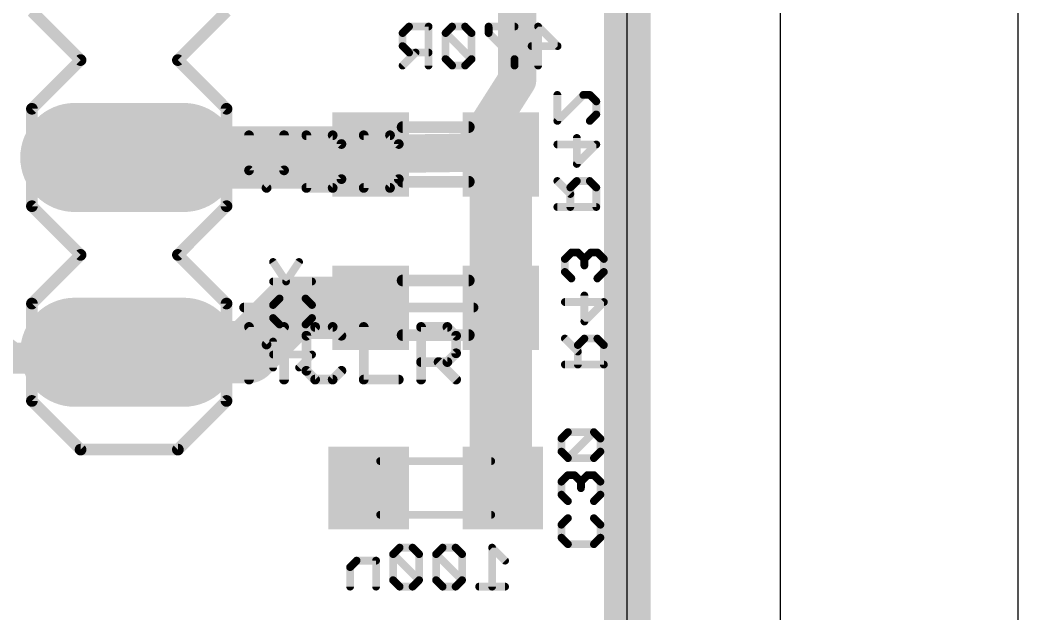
# Model space of a CAD drawing. Header units: inches. Extents: x -5 to 142, y -3 to 122.
# Drawn here: x 129.07 to 142.1, y 17.52 to 25.25 of the extents above; entities that cross this region are included whole.
import ezdxf

# ---------------------------------------------------------------- set-up
doc = ezdxf.new("R2010")
doc.units = ezdxf.units.IN
doc.header["$MEASUREMENT"] = 0
for name, color, linetype in [('1', 22, 'Continuous'), ('15', 22, 'Continuous'), ('16', 175, 'Continuous'), ('17', 82, 'Continuous'), ('2', 175, 'Continuous'), ('20', 7, 'Continuous'), ('21', 253, 'Continuous'), ('26', 253, 'Continuous'), ('28', 253, 'Continuous'), ('51', 253, 'Continuous'), ('52', 253, 'Continuous')]:
    doc.layers.add(name, color=color, linetype=linetype)

# ---------------------------------------------------------------- blocks, each defined once
blk = doc.blocks.new('RECT')
blk.add_solid([(-0.5, -0.5), (0.5, -0.5), (-0.5, 0.5), (0.5, 0.5)])
blk = doc.blocks.new('LONGP100')
at = {"const_width": 1}
blk.add_lwpolyline([(-0.5, 0), (0.5, 0)], dxfattribs=at)
at = {"const_width": 0.5}
for points in [[(-0.5, 0.25, 1), (-0.5, -0.25)], [(0.5, -0.25, 1), (0.5, 0.25)]]:
    blk.add_lwpolyline(points, format="xyb", dxfattribs=at)
blk = doc.blocks.new('ROUNDP')
at = {"const_width": 0.5}
blk.add_lwpolyline([(0, -0.25, 1), (0, 0.25, 1), (0, -0.25)], format="xyb", dxfattribs=at)

msp = doc.modelspace()

# ---------------------------------------------------------------- linework, layer by layer
for points in [[(-3.1, -3.1), (142.1, -3.1), (142.1, 118.1), (-3.1, 118.1)], [(0, 0), (139, 0), (139, 115), (0, 115)], [(137, 106.5), (128, 106.5), (128, 85.5), (109.5, 85.5), (109.5, 80.5), (2, 80.5), (2, 34.5), (127, 34.5), (127, 9.5), (137, 9.5), (137, 34.5), (137, 80.5), (137, 85.5)]]:
    msp.add_lwpolyline(points, close=True)
at = {"layer": '1'}
for points, const_width in [([(137, 106.5), (137, 9.5)], 0.4064), ([(135.5625, 24.4688), (135.5625, 68.625)], 0.5), ([(134.96, 23.5225), (135.5625, 24.4688)], 0.5), ([(130.5, 23.46), (134.96, 23.5225)], 0.5)]:
    msp.add_lwpolyline(points, dxfattribs=dict(at, const_width=const_width))
at = {"layer": '1', "const_width": 0.25}
for points in [[(135.6679, 24.4016, 1), (135.4571, 24.5359)], [(135.4375, 24.4688, 1), (135.6875, 24.4688)], [(130.4982, 23.585, 1), (130.5018, 23.335)], [(134.8546, 23.5896, 1), (135.0654, 23.4554)], [(134.9618, 23.3975, 1), (134.9582, 23.6475)]]:
    msp.add_lwpolyline(points, format="xyb", dxfattribs=at)
at = {"layer": '15', "const_width": 0.6096}
msp.add_lwpolyline([(137, 9.5), (137, 106.5)], dxfattribs=at)
at = {"layer": '16'}
for points, const_width in [([(137, 106.5), (137, 9.5)], 0.4064), ([(130.5, 23.46), (133.61, 23.46)], 0.8128), ([(133.61, 23.46), (133.65, 23.5)], 0.8128), ([(135.35, 23.5), (135.35, 21.5)], 0.8128), ([(132.045, 20.92), (132.625, 21.5)], 0.8128), ([(132.625, 21.5), (133.65, 21.5)], 0.8128), ([(135.35, 21.5), (135.35, 19.175)], 0.8128), ([(130.5, 20.92), (132.045, 20.92)], 0.8128), ([(135.35, 19.175), (135.375, 19.15)], 0.8128)]:
    msp.add_lwpolyline(points, dxfattribs=dict(at, const_width=const_width))
at = {"layer": '16', "const_width": 0.4064}
for points in [[(130.5, 23.6632, 1), (130.5, 23.2568)], [(133.7937, 23.3563, 1), (133.5063, 23.6437)], [(133.61, 23.2568, 1), (133.61, 23.6632)], [(135.5532, 23.5, 1), (135.1468, 23.5)], [(133.4663, 23.6037, 1), (133.7537, 23.3163)], [(132.625, 21.7032, 1), (132.625, 21.2968)], [(132.7687, 21.3563, 1), (132.4813, 21.6437)], [(133.65, 21.2968, 1), (133.65, 21.7032)], [(135.5532, 21.5, 1), (135.1468, 21.5)], [(135.1468, 21.5, 1), (135.5532, 21.5)], [(130.5, 21.1232, 1), (130.5, 20.7168)], [(131.9013, 21.0637, 1), (132.1887, 20.7763)], [(132.045, 20.7168, 1), (132.045, 21.1232)], [(135.4937, 19.3187, 1), (135.2063, 19.0313)], [(135.2313, 19.0063, 1), (135.5187, 19.2937)], [(135.1468, 19.175, 1), (135.5532, 19.175)]]:
    msp.add_lwpolyline(points, format="xyb", dxfattribs=at)
at = {"layer": '2'}
for points, const_width in [([(137, 106.5), (137, 9.5)], 0.6096), ([(128.3438, 21.3125), (128.9688, 20.8438)], 0.4064), ([(130.4238, 20.8438), (130.5, 20.92)], 0.4064), ([(128.9688, 20.8438), (130.4238, 20.8438)], 0.4064)]:
    msp.add_lwpolyline(points, dxfattribs=dict(at, const_width=const_width))
at = {"layer": '2', "const_width": 0.2032}
for points in [[(130.5718, 20.8482, 1), (130.4282, 20.9918)], [(128.9078, 20.7625, 1), (129.0297, 20.925)], [(130.3519, 20.9156, 1), (130.4956, 20.7719)], [(130.4238, 20.7422, 1), (130.4238, 20.9453)]]:
    msp.add_lwpolyline(points, format="xyb", dxfattribs=at)
at = {"layer": '20'}
msp.add_line((137, 9.5), (137, 106.5), dxfattribs=at)
at = {"layer": '21'}
for points, const_width in [([(129.865, 24.73), (129.23, 25.365)], 0.1524), ([(131.77, 25.365), (131.135, 24.73)], 0.1524), ([(129.23, 24.095), (129.865, 24.73)], 0.1524), ([(131.135, 24.73), (131.77, 24.095)], 0.1524), ([(129.23, 22.825), (129.23, 24.095)], 0.1524), ([(131.77, 24.095), (131.77, 22.825)], 0.1524), ([(132.0635, 23.7499), (132.0635, 23.2923)], 0.127), ([(132.5211, 23.2923), (132.5211, 23.7499)], 0.127), ([(132.8119, 23.7499), (132.8119, 23.0635)], 0.127), ([(133.1551, 23.7499), (132.8119, 23.7499)], 0.127), ([(133.2695, 23.6355), (133.1551, 23.7499)], 0.127), ([(133.5603, 23.7499), (133.5603, 23.0635)], 0.127), ([(133.9035, 23.7499), (133.5603, 23.7499)], 0.127), ([(134.0179, 23.6355), (133.9035, 23.7499)], 0.127), ([(133.2695, 23.1779), (133.2695, 23.6355)], 0.127), ([(134.0179, 23.1779), (134.0179, 23.6355)], 0.127), ([(132.0635, 23.2923), (132.2923, 23.0635)], 0.127), ([(132.2923, 23.0635), (132.5211, 23.2923)], 0.127), ([(133.1551, 23.0635), (133.2695, 23.1779)], 0.127), ([(133.9035, 23.0635), (134.0179, 23.1779)], 0.127), ([(132.8119, 23.0635), (133.1551, 23.0635)], 0.127), ([(133.5603, 23.0635), (133.9035, 23.0635)], 0.127), ([(129.865, 22.19), (129.23, 22.825)], 0.1524), ([(131.77, 22.825), (131.135, 22.19)], 0.1524), ([(129.23, 21.555), (129.865, 22.19)], 0.1524), ([(131.135, 22.19), (131.77, 21.555)], 0.1524), ([(129.23, 20.285), (129.23, 21.555)], 0.1524), ([(131.77, 21.555), (131.77, 20.285)], 0.1524), ([(132, 21.5033), (134.9937, 21.5033)], 0.127), ([(132.0635, 20.5635), (132.0635, 21.2499)], 0.127), ([(132.0635, 21.2499), (132.2923, 21.0211)], 0.127), ([(132.2923, 21.0211), (132.5211, 21.2499)], 0.127), ([(132.5211, 21.2499), (132.5211, 20.5635)], 0.127), ([(132.9263, 21.2499), (132.8119, 21.1355)], 0.127), ([(133.1551, 21.2499), (132.9263, 21.2499)], 0.127), ([(133.2695, 21.1355), (133.1551, 21.2499)], 0.127), ([(133.5603, 21.2499), (133.5603, 20.5635)], 0.127), ([(134.3087, 20.5635), (134.3087, 21.2499)], 0.127), ([(134.3087, 21.2499), (134.6519, 21.2499)], 0.127), ([(134.6519, 21.2499), (134.7663, 21.1355)], 0.127), ([(132.8119, 21.1355), (132.8119, 20.6779)], 0.127), ([(134.7663, 21.1355), (134.7663, 20.9067)], 0.127), ([(134.6519, 20.7923), (134.3087, 20.7923)], 0.127), ([(134.5375, 20.7923), (134.7663, 20.5635)], 0.127), ([(134.7663, 20.9067), (134.6519, 20.7923)], 0.127), ([(132.8119, 20.6779), (132.9263, 20.5635)], 0.127), ([(133.1551, 20.5635), (133.2695, 20.6779)], 0.127), ([(132.9263, 20.5635), (133.1551, 20.5635)], 0.127), ([(133.5603, 20.5635), (134.0179, 20.5635)], 0.127), ([(129.23, 20.285), (129.865, 19.65)], 0.1524), ([(131.135, 19.65), (131.77, 20.285)], 0.1524), ([(129.865, 19.65), (131.135, 19.65)], 0.1524)]:
    msp.add_lwpolyline(points, dxfattribs=dict(at, const_width=const_width))
for points, const_width in [([(129.8919, 24.7031, 1), (129.8381, 24.7569)], 0.0762), ([(129.8381, 24.7031, 1), (129.8919, 24.7569)], 0.0762), ([(131.1619, 24.7569, 1), (131.1081, 24.7031)], 0.0762), ([(131.1081, 24.7569, 1), (131.1619, 24.7031)], 0.0762), ([(129.2681, 24.095, 1), (129.1919, 24.095)], 0.0762), ([(129.2031, 24.1219, 1), (129.2569, 24.0681)], 0.0762), ([(131.8081, 24.095, 1), (131.7319, 24.095)], 0.0762), ([(131.7431, 24.0681, 1), (131.7969, 24.1219)], 0.0762), ([(132.0952, 23.7499, 1), (132.0318, 23.7499)], 0.0635), ([(132.5528, 23.7499, 1), (132.4893, 23.7499)], 0.0635), ([(132.8119, 23.7816, 1), (132.8119, 23.7181)], 0.0635), ([(132.8437, 23.7499, 1), (132.7802, 23.7499)], 0.0635), ([(133.1776, 23.7723, 1), (133.1327, 23.7274)], 0.0635), ([(133.1551, 23.7181, 1), (133.1551, 23.7816)], 0.0635), ([(133.5603, 23.7816, 1), (133.5603, 23.7181)], 0.0635), ([(133.5921, 23.7499, 1), (133.5286, 23.7499)], 0.0635), ([(133.926, 23.7723, 1), (133.8811, 23.7274)], 0.0635), ([(133.9035, 23.7181, 1), (133.9035, 23.7816)], 0.0635), ([(133.3013, 23.6355, 1), (133.2378, 23.6355)], 0.0635), ([(133.2471, 23.613, 1), (133.292, 23.6579)], 0.0635), ([(134.0497, 23.6355, 1), (133.9862, 23.6355)], 0.0635), ([(133.9955, 23.613, 1), (134.0404, 23.6579)], 0.0635), ([(132.086, 23.3147, 1), (132.041, 23.2698)], 0.0635), ([(132.0318, 23.2923, 1), (132.0952, 23.2923)], 0.0635), ([(132.4893, 23.2923, 1), (132.5528, 23.2923)], 0.0635), ([(132.5435, 23.2698, 1), (132.4986, 23.3147)], 0.0635), ([(133.2378, 23.1779, 1), (133.3013, 23.1779)], 0.0635), ([(133.292, 23.1554, 1), (133.2471, 23.2003)], 0.0635), ([(133.9862, 23.1779, 1), (134.0497, 23.1779)], 0.0635), ([(134.0404, 23.1554, 1), (133.9955, 23.2003)], 0.0635), ([(132.2698, 23.086, 1), (132.3147, 23.041)], 0.0635), ([(132.2698, 23.041, 1), (132.3147, 23.086)], 0.0635), ([(132.8119, 23.0953, 1), (132.8119, 23.0317)], 0.0635), ([(132.7802, 23.0635, 1), (132.8437, 23.0635)], 0.0635), ([(133.1327, 23.086, 1), (133.1776, 23.041)], 0.0635), ([(133.1551, 23.0317, 1), (133.1551, 23.0953)], 0.0635), ([(133.5603, 23.0953, 1), (133.5603, 23.0317)], 0.0635), ([(133.5286, 23.0635, 1), (133.5921, 23.0635)], 0.0635), ([(133.8811, 23.086, 1), (133.926, 23.041)], 0.0635), ([(133.9035, 23.0317, 1), (133.9035, 23.0953)], 0.0635), ([(129.1919, 22.825, 1), (129.2681, 22.825)], 0.0762), ([(129.2569, 22.8519, 1), (129.2031, 22.7981)], 0.0762), ([(131.7319, 22.825, 1), (131.8081, 22.825)], 0.0762), ([(131.7969, 22.7981, 1), (131.7431, 22.8519)], 0.0762), ([(129.8919, 22.1631, 1), (129.8381, 22.2169)], 0.0762), ([(129.8381, 22.1631, 1), (129.8919, 22.2169)], 0.0762), ([(131.1619, 22.2169, 1), (131.1081, 22.1631)], 0.0762), ([(131.1081, 22.2169, 1), (131.1619, 22.1631)], 0.0762), ([(129.2681, 21.555, 1), (129.1919, 21.555)], 0.0762), ([(131.8081, 21.555, 1), (131.7319, 21.555)], 0.0762), ([(129.2031, 21.5819, 1), (129.2569, 21.5281)], 0.0762), ([(131.7431, 21.5281, 1), (131.7969, 21.5819)], 0.0762), ([(132, 21.5351, 1), (132, 21.4715)], 0.0635), ([(134.9937, 21.4715, 1), (134.9937, 21.5351)], 0.0635), ([(132.086, 21.2723, 1), (132.041, 21.2274)], 0.0635), ([(132.0952, 21.2499, 1), (132.0318, 21.2499)], 0.0635), ([(132.5528, 21.2499, 1), (132.4893, 21.2499)], 0.0635), ([(132.5435, 21.2274, 1), (132.4986, 21.2723)], 0.0635), ([(132.9263, 21.2816, 1), (132.9263, 21.2181)], 0.0635), ([(132.9488, 21.2274, 1), (132.9039, 21.2723)], 0.0635), ([(133.1776, 21.2723, 1), (133.1327, 21.2274)], 0.0635), ([(133.1551, 21.2181, 1), (133.1551, 21.2816)], 0.0635), ([(133.5921, 21.2499, 1), (133.5286, 21.2499)], 0.0635), ([(134.3405, 21.2499, 1), (134.277, 21.2499)], 0.0635), ([(134.3087, 21.2816, 1), (134.3087, 21.2181)], 0.0635), ([(134.6744, 21.2723, 1), (134.6295, 21.2274)], 0.0635), ([(134.6519, 21.2181, 1), (134.6519, 21.2816)], 0.0635), ([(132.8437, 21.1355, 1), (132.7802, 21.1355)], 0.0635), ([(132.7895, 21.1579, 1), (132.8344, 21.113)], 0.0635), ([(133.2471, 21.113, 1), (133.292, 21.1579)], 0.0635), ([(134.7981, 21.1355, 1), (134.7346, 21.1355)], 0.0635), ([(134.7439, 21.113, 1), (134.7888, 21.1579)], 0.0635), ([(132.2698, 21.0435, 1), (132.3147, 20.9986)], 0.0635), ([(132.2698, 20.9986, 1), (132.3147, 21.0435)], 0.0635), ([(134.3087, 20.824, 1), (134.3087, 20.7605)], 0.0635), ([(134.56, 20.8147, 1), (134.5151, 20.7698)], 0.0635), ([(134.6295, 20.8147, 1), (134.6744, 20.7698)], 0.0635), ([(134.6519, 20.7605, 1), (134.6519, 20.824)], 0.0635), ([(134.7346, 20.9067, 1), (134.7981, 20.9067)], 0.0635), ([(134.7888, 20.8842, 1), (134.7439, 20.9291)], 0.0635), ([(132.8344, 20.7003, 1), (132.7895, 20.6554)], 0.0635), ([(133.292, 20.6554, 1), (133.2471, 20.7003)], 0.0635), ([(132.0318, 20.5635, 1), (132.0952, 20.5635)], 0.0635), ([(132.4893, 20.5635, 1), (132.5528, 20.5635)], 0.0635), ([(132.7802, 20.6779, 1), (132.8437, 20.6779)], 0.0635), ([(132.9263, 20.5953, 1), (132.9263, 20.5317)], 0.0635), ([(132.9039, 20.541, 1), (132.9488, 20.586)], 0.0635), ([(133.1327, 20.586, 1), (133.1776, 20.541)], 0.0635), ([(133.1551, 20.5317, 1), (133.1551, 20.5953)], 0.0635), ([(133.5603, 20.5953, 1), (133.5603, 20.5317)], 0.0635), ([(133.5286, 20.5635, 1), (133.5921, 20.5635)], 0.0635), ([(134.0179, 20.5317, 1), (134.0179, 20.5953)], 0.0635), ([(134.277, 20.5635, 1), (134.3405, 20.5635)], 0.0635), ([(134.7439, 20.541, 1), (134.7888, 20.586)], 0.0635), ([(129.1919, 20.285, 1), (129.2681, 20.285)], 0.0762), ([(129.2569, 20.3119, 1), (129.2031, 20.2581)], 0.0762), ([(131.7319, 20.285, 1), (131.8081, 20.285)], 0.0762), ([(131.7969, 20.2581, 1), (131.7431, 20.3119)], 0.0762), ([(129.865, 19.6881, 1), (129.865, 19.6119)], 0.0762), ([(129.8381, 19.6231, 1), (129.8919, 19.6769)], 0.0762), ([(131.1081, 19.6769, 1), (131.1619, 19.6231)], 0.0762), ([(131.135, 19.6119, 1), (131.135, 19.6881)], 0.0762)]:
    msp.add_lwpolyline(points, format="xyb", dxfattribs=dict(at, const_width=const_width))
at = {"layer": '26', "const_width": 0.1016}
for points in [[(136.0875, 24.2759), (136.0875, 23.937)], [(136.0875, 23.937), (136.4264, 24.2759)], [(136.4264, 24.2759), (136.5111, 24.2759)], [(136.5111, 24.2759), (136.5959, 24.1912)], [(136.5959, 24.1912), (136.5959, 24.0217)], [(136.5959, 24.0217), (136.5111, 23.937)], [(136.3417, 23.3757), (136.3417, 23.7146)], [(136.0875, 23.6299), (136.5959, 23.6299)], [(136.5959, 23.6299), (136.3417, 23.3757)], [(136.2569, 22.9838), (136.0875, 23.1533)], [(136.3417, 23.1533), (136.2569, 23.0686)], [(136.5111, 23.1533), (136.3417, 23.1533)], [(136.5959, 23.0686), (136.5111, 23.1533)], [(136.2569, 23.0686), (136.2569, 22.8144)], [(136.5959, 22.8144), (136.5959, 23.0686)], [(136.0875, 22.8144), (136.5959, 22.8144)], [(136.2705, 22.2211), (136.1858, 22.1364)], [(136.1858, 22.1364), (136.1858, 21.9669)], [(136.3553, 22.2211), (136.2705, 22.2211)], [(136.44, 22.1364), (136.3553, 22.2211)], [(136.5248, 22.2211), (136.44, 22.1364)], [(136.44, 22.1364), (136.44, 22.0516)], [(136.6095, 22.2211), (136.5248, 22.2211)], [(136.6942, 22.1364), (136.6095, 22.2211)], [(136.6942, 21.9669), (136.6942, 22.1364)], [(136.1858, 21.9669), (136.2705, 21.8822)], [(136.6095, 21.8822), (136.6942, 21.9669)], [(136.1858, 21.5751), (136.6942, 21.5751)], [(136.44, 21.3209), (136.44, 21.6598)], [(136.6942, 21.5751), (136.44, 21.3209)], [(136.3553, 20.929), (136.1858, 21.0985)], [(136.44, 21.0985), (136.3553, 21.0138)], [(136.6095, 21.0985), (136.44, 21.0985)], [(136.6942, 21.0138), (136.6095, 21.0985)], [(136.3553, 21.0138), (136.3553, 20.7595)], [(136.6942, 20.7595), (136.6942, 21.0138)], [(136.1858, 20.7595), (136.6942, 20.7595)], [(136.2259, 19.8784), (136.1412, 19.7937)], [(136.1412, 19.7937), (136.1412, 19.6242)], [(136.5649, 19.8784), (136.2259, 19.8784)], [(136.2259, 19.5395), (136.5649, 19.8784)], [(136.6496, 19.7937), (136.5649, 19.8784)], [(136.6496, 19.6242), (136.6496, 19.7937)], [(136.1412, 19.6242), (136.2259, 19.5395)], [(136.5649, 19.5395), (136.6496, 19.6242)], [(136.2259, 19.5395), (136.5649, 19.5395)], [(136.2259, 19.3171), (136.1412, 19.2324)], [(136.1412, 19.2324), (136.1412, 19.0629)], [(136.3107, 19.3171), (136.2259, 19.3171)], [(136.3954, 19.2324), (136.3107, 19.3171)], [(136.4802, 19.3171), (136.3954, 19.2324)], [(136.3954, 19.2324), (136.3954, 19.1477)], [(136.5649, 19.3171), (136.4802, 19.3171)], [(136.6496, 19.2324), (136.5649, 19.3171)], [(136.6496, 19.0629), (136.6496, 19.2324)], [(136.1412, 19.0629), (136.2259, 18.9782)], [(136.5649, 18.9782), (136.6496, 19.0629)], [(136.1412, 18.6711), (136.2259, 18.7558)], [(136.5649, 18.7558), (136.6496, 18.6711)], [(136.1412, 18.5016), (136.1412, 18.6711)], [(136.6496, 18.6711), (136.6496, 18.5016)], [(136.2259, 18.4169), (136.1412, 18.5016)], [(136.6496, 18.5016), (136.5649, 18.4169)], [(136.5649, 18.4169), (136.2259, 18.4169)]]:
    msp.add_lwpolyline(points, dxfattribs=at)
at = {"layer": '26', "const_width": 0.0508}
for points in [[(136.1129, 24.2759, 1), (136.0621, 24.2759)], [(136.4264, 24.3013, 1), (136.4264, 24.2505)], [(136.4444, 24.258, 1), (136.4084, 24.2939)], [(136.5291, 24.2939, 1), (136.4932, 24.258)], [(136.5111, 24.2505, 1), (136.5111, 24.3013)], [(136.6213, 24.1912, 1), (136.5705, 24.1912)], [(136.5779, 24.1732, 1), (136.6138, 24.2092)], [(136.0695, 23.9549, 1), (136.1054, 23.919)], [(136.4932, 23.9549, 1), (136.5291, 23.919)], [(136.5705, 24.0217, 1), (136.6213, 24.0217)], [(136.6138, 24.0038, 1), (136.5779, 24.0397)], [(136.0621, 23.937, 1), (136.1129, 23.937)], [(136.3671, 23.7146, 1), (136.3163, 23.7146)], [(136.0875, 23.6553, 1), (136.0875, 23.6045)], [(136.6138, 23.6119, 1), (136.5779, 23.6479)], [(136.5959, 23.6045, 1), (136.5959, 23.6553)], [(136.3237, 23.3936, 1), (136.3596, 23.3577)], [(136.3163, 23.3757, 1), (136.3671, 23.3757)], [(136.1054, 23.1713, 1), (136.0695, 23.1354)], [(136.3417, 23.1787, 1), (136.3417, 23.1279)], [(136.3596, 23.1354, 1), (136.3237, 23.1713)], [(136.5291, 23.1713, 1), (136.4932, 23.1354)], [(136.5111, 23.1279, 1), (136.5111, 23.1787)], [(136.2823, 23.0686, 1), (136.2315, 23.0686)], [(136.239, 23.0865, 1), (136.2749, 23.0506)], [(136.6213, 23.0686, 1), (136.5705, 23.0686)], [(136.5779, 23.0506, 1), (136.6138, 23.0865)], [(136.239, 22.9659, 1), (136.2749, 23.0018)], [(136.0875, 22.8398, 1), (136.0875, 22.789)], [(136.2315, 22.8144, 1), (136.2823, 22.8144)], [(136.5705, 22.8144, 1), (136.6213, 22.8144)], [(136.5959, 22.789, 1), (136.5959, 22.8398)], [(136.2112, 22.1364, 1), (136.1604, 22.1364)], [(136.1678, 22.1543, 1), (136.2038, 22.1184)], [(136.2705, 22.2465, 1), (136.2705, 22.1957)], [(136.2885, 22.2032, 1), (136.2526, 22.2391)], [(136.3732, 22.2391, 1), (136.3373, 22.2032)], [(136.3553, 22.1957, 1), (136.3553, 22.2465)], [(136.4654, 22.1364, 1), (136.4146, 22.1364)], [(136.4221, 22.1543, 1), (136.458, 22.1184)], [(136.4221, 22.1184, 1), (136.458, 22.1543)], [(136.5248, 22.2465, 1), (136.5248, 22.1957)], [(136.5427, 22.2032, 1), (136.5068, 22.2391)], [(136.6275, 22.2391, 1), (136.5915, 22.2032)], [(136.6095, 22.1957, 1), (136.6095, 22.2465)], [(136.7196, 22.1364, 1), (136.6688, 22.1364)], [(136.6763, 22.1184, 1), (136.7122, 22.1543)], [(136.2038, 21.9849, 1), (136.1678, 21.9489)], [(136.4146, 22.0516, 1), (136.4654, 22.0516)], [(136.7122, 21.9489, 1), (136.6763, 21.9849)], [(136.1604, 21.9669, 1), (136.2112, 21.9669)], [(136.2526, 21.8642, 1), (136.2885, 21.9001)], [(136.5915, 21.9001, 1), (136.6275, 21.8642)], [(136.6688, 21.9669, 1), (136.7196, 21.9669)], [(136.1858, 21.6005, 1), (136.1858, 21.5497)], [(136.4654, 21.6598, 1), (136.4146, 21.6598)], [(136.7122, 21.5571, 1), (136.6763, 21.593)], [(136.6942, 21.5497, 1), (136.6942, 21.6005)], [(136.4221, 21.3388, 1), (136.458, 21.3029)], [(136.4146, 21.3209, 1), (136.4654, 21.3209)], [(136.2038, 21.1165, 1), (136.1678, 21.0805)], [(136.44, 21.1239, 1), (136.44, 21.0731)], [(136.458, 21.0805, 1), (136.4221, 21.1165)], [(136.6275, 21.1165, 1), (136.5915, 21.0805)], [(136.6095, 21.0731, 1), (136.6095, 21.1239)], [(136.3807, 21.0138, 1), (136.3299, 21.0138)], [(136.3373, 21.0317, 1), (136.3732, 20.9958)], [(136.3373, 20.9111, 1), (136.3732, 20.947)], [(136.7196, 21.0138, 1), (136.6688, 21.0138)], [(136.6763, 20.9958, 1), (136.7122, 21.0317)], [(136.1858, 20.7849, 1), (136.1858, 20.7341)], [(136.3299, 20.7595, 1), (136.3807, 20.7595)], [(136.6688, 20.7595, 1), (136.7196, 20.7595)], [(136.6942, 20.7341, 1), (136.6942, 20.7849)], [(136.1232, 19.8117, 1), (136.1592, 19.7757)], [(136.1666, 19.7937, 1), (136.1158, 19.7937)], [(136.2259, 19.9038, 1), (136.2259, 19.853)], [(136.2439, 19.8605, 1), (136.208, 19.8964)], [(136.5829, 19.8964, 1), (136.5469, 19.8605)], [(136.5829, 19.8605, 1), (136.5469, 19.8964)], [(136.5649, 19.853, 1), (136.5649, 19.9038)], [(136.675, 19.7937, 1), (136.6242, 19.7937)], [(136.6317, 19.7757, 1), (136.6676, 19.8117)], [(136.1592, 19.6422, 1), (136.1232, 19.6063)], [(136.6676, 19.6063, 1), (136.6317, 19.6422)], [(136.1158, 19.6242, 1), (136.1666, 19.6242)], [(136.2259, 19.5649, 1), (136.2259, 19.5141)], [(136.208, 19.5574, 1), (136.2439, 19.5215)], [(136.208, 19.5215, 1), (136.2439, 19.5574)], [(136.5469, 19.5574, 1), (136.5829, 19.5215)], [(136.5649, 19.5141, 1), (136.5649, 19.5649)], [(136.6242, 19.6242, 1), (136.675, 19.6242)], [(136.1666, 19.2324, 1), (136.1158, 19.2324)], [(136.2259, 19.3425, 1), (136.2259, 19.2917)], [(136.2439, 19.2992, 1), (136.208, 19.3351)], [(136.3286, 19.3351, 1), (136.2927, 19.2992)], [(136.3107, 19.2917, 1), (136.3107, 19.3425)], [(136.4208, 19.2324, 1), (136.37, 19.2324)], [(136.4802, 19.3425, 1), (136.4802, 19.2917)], [(136.4981, 19.2992, 1), (136.4622, 19.3351)], [(136.5829, 19.3351, 1), (136.5469, 19.2992)], [(136.5649, 19.2917, 1), (136.5649, 19.3425)], [(136.675, 19.2324, 1), (136.6242, 19.2324)], [(136.1232, 19.2504, 1), (136.1592, 19.2144)], [(136.3775, 19.2504, 1), (136.4134, 19.2144)], [(136.37, 19.1477, 1), (136.4208, 19.1477)], [(136.3775, 19.2144, 1), (136.4134, 19.2504)], [(136.6317, 19.2144, 1), (136.6676, 19.2504)], [(136.1592, 19.0809, 1), (136.1232, 19.045)], [(136.1158, 19.0629, 1), (136.1666, 19.0629)], [(136.208, 18.9602, 1), (136.2439, 18.9961)], [(136.5469, 18.9961, 1), (136.5829, 18.9602)], [(136.6242, 19.0629, 1), (136.675, 19.0629)], [(136.6676, 19.045, 1), (136.6317, 19.0809)], [(136.2439, 18.7379, 1), (136.208, 18.7738)], [(136.5829, 18.7738, 1), (136.5469, 18.7379)], [(136.1666, 18.6711, 1), (136.1158, 18.6711)], [(136.1232, 18.689, 1), (136.1592, 18.6531)], [(136.675, 18.6711, 1), (136.6242, 18.6711)], [(136.6317, 18.6531, 1), (136.6676, 18.689)], [(136.1592, 18.5196, 1), (136.1232, 18.4836)], [(136.1158, 18.5016, 1), (136.1666, 18.5016)], [(136.6242, 18.5016, 1), (136.675, 18.5016)], [(136.6676, 18.4836, 1), (136.6317, 18.5196)], [(136.2259, 18.4423, 1), (136.2259, 18.3915)], [(136.208, 18.3989, 1), (136.2439, 18.4348)], [(136.5469, 18.4348, 1), (136.5829, 18.3989)], [(136.5649, 18.3915, 1), (136.5649, 18.4423)]]:
    msp.add_lwpolyline(points, format="xyb", dxfattribs=at)
at = {"layer": '28', "const_width": 0.1016}
for points in [[(134.1526, 25.1671), (134.0678, 25.0824)], [(134.4068, 25.1671), (134.1526, 25.1671)], [(134.4068, 24.6587), (134.4068, 25.1671)], [(134.7139, 25.1671), (134.6291, 25.0824)], [(134.8833, 25.1671), (134.7139, 25.1671)], [(134.9681, 25.0824), (134.8833, 25.1671)], [(135.5294, 25.1671), (135.1904, 25.1671)], [(135.1904, 25.1671), (135.1904, 25.0824)], [(135.8365, 24.6587), (135.8365, 25.1671)], [(135.8365, 25.1671), (136.0907, 24.9129)], [(134.0678, 25.0824), (134.0678, 24.9129)], [(134.6291, 25.0824), (134.6291, 24.7434)], [(134.9681, 24.7434), (134.6291, 25.0824)], [(134.9681, 24.7434), (134.9681, 25.0824)], [(135.1904, 25.0824), (135.5294, 24.7434)], [(134.0678, 24.9129), (134.1526, 24.8282)], [(136.0907, 24.9129), (135.7517, 24.9129)], [(134.2373, 24.8282), (134.0678, 24.6587)], [(134.1526, 24.8282), (134.4068, 24.8282)], [(134.6291, 24.7434), (134.7139, 24.6587)], [(134.8833, 24.6587), (134.9681, 24.7434)], [(135.5294, 24.7434), (135.5294, 24.6587)], [(134.7139, 24.6587), (134.8833, 24.6587)], [(132.3775, 22.0973), (132.5469, 21.843)], [(132.5469, 21.843), (132.7164, 22.0973)], [(132.3775, 21.843), (132.8859, 21.843)], [(132.4622, 21.6207), (132.3775, 21.5359)], [(132.8011, 21.6207), (132.4622, 21.6207)], [(132.4622, 21.2817), (132.8011, 21.6207)], [(132.8859, 21.5359), (132.8011, 21.6207)], [(132.3775, 21.5359), (132.3775, 21.3665)], [(132.8859, 21.3665), (132.8859, 21.5359)], [(132.3775, 21.3665), (132.4622, 21.2817)], [(132.8011, 21.2817), (132.8859, 21.3665)], [(132.4622, 21.2817), (132.8011, 21.2817)], [(132.3775, 20.7204), (132.3775, 21.0594)], [(132.8859, 20.8899), (132.3775, 20.8899)], [(132.7164, 20.7204), (132.8859, 20.8899)], [(134.0286, 18.3717), (133.9439, 18.287)], [(134.1981, 18.3717), (134.0286, 18.3717)], [(134.2828, 18.287), (134.1981, 18.3717)], [(134.5899, 18.3717), (134.5052, 18.287)], [(134.7594, 18.3717), (134.5899, 18.3717)], [(134.8441, 18.287), (134.7594, 18.3717)], [(135.4055, 18.2023), (135.236, 18.3717)], [(135.236, 18.3717), (135.236, 17.8633)], [(133.4673, 18.2023), (133.3826, 18.1175)], [(133.7215, 18.2023), (133.4673, 18.2023)], [(133.7215, 17.8633), (133.7215, 18.2023)], [(133.9439, 18.287), (133.9439, 17.948)], [(134.2828, 17.948), (133.9439, 18.287)], [(134.2828, 17.948), (134.2828, 18.287)], [(134.5052, 18.287), (134.5052, 17.948)], [(134.8441, 17.948), (134.5052, 18.287)], [(134.8441, 17.948), (134.8441, 18.287)], [(133.3826, 18.1175), (133.3826, 17.8633)], [(133.9439, 17.948), (134.0286, 17.8633)], [(134.1981, 17.8633), (134.2828, 17.948)], [(134.5052, 17.948), (134.5899, 17.8633)], [(134.7594, 17.8633), (134.8441, 17.948)], [(134.0286, 17.8633), (134.1981, 17.8633)], [(134.5899, 17.8633), (134.7594, 17.8633)], [(135.4055, 17.8633), (135.0665, 17.8633)]]:
    msp.add_lwpolyline(points, dxfattribs=at)
at = {"layer": '28', "const_width": 0.0508}
for points in [[(134.1526, 25.1925, 1), (134.1526, 25.1417)], [(134.1705, 25.1492, 1), (134.1346, 25.1851)], [(134.4322, 25.1671, 1), (134.3814, 25.1671)], [(134.4068, 25.1417, 1), (134.4068, 25.1925)], [(134.7139, 25.1925, 1), (134.7139, 25.1417)], [(134.7318, 25.1492, 1), (134.6959, 25.1851)], [(134.9013, 25.1851, 1), (134.8654, 25.1492)], [(134.8833, 25.1417, 1), (134.8833, 25.1925)], [(135.1904, 25.1925, 1), (135.1904, 25.1417)], [(135.2158, 25.1671, 1), (135.165, 25.1671)], [(135.5294, 25.1417, 1), (135.5294, 25.1925)], [(135.8619, 25.1671, 1), (135.8111, 25.1671)], [(135.8544, 25.1851, 1), (135.8185, 25.1492)], [(134.0932, 25.0824, 1), (134.0424, 25.0824)], [(134.0499, 25.1004, 1), (134.0858, 25.0644)], [(134.6545, 25.0824, 1), (134.6037, 25.0824)], [(134.6471, 25.1004, 1), (134.6112, 25.0644)], [(134.6112, 25.1004, 1), (134.6471, 25.0644)], [(134.9935, 25.0824, 1), (134.9427, 25.0824)], [(134.9501, 25.0644, 1), (134.986, 25.1004)], [(135.2084, 25.1004, 1), (135.1725, 25.0644)], [(135.165, 25.0824, 1), (135.2158, 25.0824)], [(134.0424, 24.9129, 1), (134.0932, 24.9129)], [(134.0858, 24.9309, 1), (134.0499, 24.895)], [(135.7517, 24.9383, 1), (135.7517, 24.8875)], [(136.0727, 24.895, 1), (136.1087, 24.9309)], [(136.0907, 24.8875, 1), (136.0907, 24.9383)], [(134.1526, 24.8536, 1), (134.1526, 24.8028)], [(134.1346, 24.8102, 1), (134.1705, 24.8461)], [(134.2553, 24.8102, 1), (134.2193, 24.8461)], [(134.4068, 24.8028, 1), (134.4068, 24.8536)], [(134.6037, 24.7434, 1), (134.6545, 24.7434)], [(134.6471, 24.7614, 1), (134.6112, 24.7255)], [(134.9427, 24.7434, 1), (134.9935, 24.7434)], [(134.986, 24.7255, 1), (134.9501, 24.7614)], [(134.9501, 24.7255, 1), (134.986, 24.7614)], [(135.5548, 24.7434, 1), (135.504, 24.7434)], [(135.5114, 24.7255, 1), (135.5473, 24.7614)], [(134.0499, 24.6767, 1), (134.0858, 24.6407)], [(134.3814, 24.6587, 1), (134.4322, 24.6587)], [(134.7139, 24.6841, 1), (134.7139, 24.6333)], [(134.6959, 24.6407, 1), (134.7318, 24.6767)], [(134.8654, 24.6767, 1), (134.9013, 24.6407)], [(134.8833, 24.6333, 1), (134.8833, 24.6841)], [(135.504, 24.6587, 1), (135.5548, 24.6587)], [(135.8111, 24.6587, 1), (135.8619, 24.6587)], [(132.3986, 22.1113, 1), (132.3563, 22.0832)], [(132.7375, 22.0832, 1), (132.6953, 22.1113)], [(132.3775, 21.8684, 1), (132.3775, 21.8176)], [(132.8859, 21.8176, 1), (132.8859, 21.8684)], [(132.5258, 21.8571, 1), (132.5681, 21.8289)], [(132.5258, 21.8289, 1), (132.5681, 21.8571)], [(132.4622, 21.6461, 1), (132.4622, 21.5953)], [(132.4801, 21.6027, 1), (132.4442, 21.6386)], [(132.8191, 21.6386, 1), (132.7832, 21.6027)], [(132.8191, 21.6027, 1), (132.7832, 21.6386)], [(132.8011, 21.5953, 1), (132.8011, 21.6461)], [(132.4029, 21.5359, 1), (132.3521, 21.5359)], [(132.3595, 21.5539, 1), (132.3954, 21.518)], [(132.9113, 21.5359, 1), (132.8605, 21.5359)], [(132.8679, 21.518, 1), (132.9038, 21.5539)], [(132.3954, 21.3844, 1), (132.3595, 21.3485)], [(132.3521, 21.3665, 1), (132.4029, 21.3665)], [(132.8605, 21.3665, 1), (132.9113, 21.3665)], [(132.9038, 21.3485, 1), (132.8679, 21.3844)], [(132.4622, 21.3071, 1), (132.4622, 21.2563)], [(132.4442, 21.2997, 1), (132.4801, 21.2638)], [(132.4442, 21.2638, 1), (132.4801, 21.2997)], [(132.7832, 21.2997, 1), (132.8191, 21.2638)], [(132.8011, 21.2563, 1), (132.8011, 21.3071)], [(132.4029, 21.0594, 1), (132.3521, 21.0594)], [(132.3775, 20.9153, 1), (132.3775, 20.8645)], [(132.9038, 20.8719, 1), (132.8679, 20.9079)], [(132.8859, 20.8645, 1), (132.8859, 20.9153)], [(132.3521, 20.7204, 1), (132.4029, 20.7204)], [(132.6984, 20.7384, 1), (132.7344, 20.7025)], [(134.0286, 18.3971, 1), (134.0286, 18.3463)], [(134.0466, 18.3538, 1), (134.0107, 18.3897)], [(134.2161, 18.3897, 1), (134.1801, 18.3538)], [(134.1981, 18.3463, 1), (134.1981, 18.3971)], [(134.5899, 18.3971, 1), (134.5899, 18.3463)], [(134.6079, 18.3538, 1), (134.572, 18.3897)], [(134.7774, 18.3897, 1), (134.7414, 18.3538)], [(134.7594, 18.3463, 1), (134.7594, 18.3971)], [(135.2539, 18.3897, 1), (135.218, 18.3538)], [(135.2614, 18.3717, 1), (135.2106, 18.3717)], [(133.4673, 18.2277, 1), (133.4673, 18.1769)], [(133.4853, 18.1843, 1), (133.4493, 18.2202)], [(133.7469, 18.2023, 1), (133.6961, 18.2023)], [(133.7215, 18.1769, 1), (133.7215, 18.2277)], [(133.9618, 18.305, 1), (133.9259, 18.269)], [(133.9259, 18.305, 1), (133.9618, 18.269)], [(133.9693, 18.287, 1), (133.9185, 18.287)], [(134.3082, 18.287, 1), (134.2574, 18.287)], [(134.2649, 18.269, 1), (134.3008, 18.305)], [(134.5231, 18.305, 1), (134.4872, 18.269)], [(134.4872, 18.305, 1), (134.5231, 18.269)], [(134.5306, 18.287, 1), (134.4798, 18.287)], [(134.8695, 18.287, 1), (134.8187, 18.287)], [(134.8262, 18.269, 1), (134.8621, 18.305)], [(135.3875, 18.1843, 1), (135.4234, 18.2202)], [(133.408, 18.1175, 1), (133.3572, 18.1175)], [(133.3646, 18.1355, 1), (133.4005, 18.0996)], [(133.9618, 17.966, 1), (133.9259, 17.9301)], [(134.3008, 17.9301, 1), (134.2649, 17.966)], [(134.2649, 17.9301, 1), (134.3008, 17.966)], [(134.5231, 17.966, 1), (134.4872, 17.9301)], [(134.8621, 17.9301, 1), (134.8262, 17.966)], [(134.8262, 17.9301, 1), (134.8621, 17.966)], [(133.3572, 17.8633, 1), (133.408, 17.8633)], [(133.6961, 17.8633, 1), (133.7469, 17.8633)], [(133.9185, 17.948, 1), (133.9693, 17.948)], [(134.0286, 17.8887, 1), (134.0286, 17.8379)], [(134.0107, 17.8453, 1), (134.0466, 17.8813)], [(134.1801, 17.8813, 1), (134.2161, 17.8453)], [(134.1981, 17.8379, 1), (134.1981, 17.8887)], [(134.2574, 17.948, 1), (134.3082, 17.948)], [(134.4798, 17.948, 1), (134.5306, 17.948)], [(134.5899, 17.8887, 1), (134.5899, 17.8379)], [(134.572, 17.8453, 1), (134.6079, 17.8813)], [(134.7414, 17.8813, 1), (134.7774, 17.8453)], [(134.7594, 17.8379, 1), (134.7594, 17.8887)], [(134.8187, 17.948, 1), (134.8695, 17.948)], [(135.0665, 17.8887, 1), (135.0665, 17.8379)], [(135.2106, 17.8633, 1), (135.2614, 17.8633)], [(135.4055, 17.8379, 1), (135.4055, 17.8887)]]:
    msp.add_lwpolyline(points, format="xyb", dxfattribs=at)
at = {"layer": '52'}
for points, const_width in [([(134.068, 23.856), (134.932, 23.856)], 0.1524), ([(134.932, 23.144), (134.068, 23.144)], 0.1524), ([(134.068, 21.856), (134.932, 21.856)], 0.1524), ([(134.932, 21.144), (134.068, 21.144)], 0.1524), ([(135.225, 19.5), (133.775, 19.5)], 0.1016), ([(133.775, 18.8), (135.225, 18.8)], 0.1016)]:
    msp.add_lwpolyline(points, dxfattribs=dict(at, const_width=const_width))
for points, const_width in [([(134.068, 23.8941, 1), (134.068, 23.8179)], 0.0762), ([(134.932, 23.8179, 1), (134.932, 23.8941)], 0.0762), ([(134.068, 23.1821, 1), (134.068, 23.1059)], 0.0762), ([(134.932, 23.1059, 1), (134.932, 23.1821)], 0.0762), ([(134.068, 21.8941, 1), (134.068, 21.8179)], 0.0762), ([(134.932, 21.8179, 1), (134.932, 21.8941)], 0.0762), ([(134.068, 21.1821, 1), (134.068, 21.1059)], 0.0762), ([(134.932, 21.1059, 1), (134.932, 21.1821)], 0.0762), ([(133.775, 19.5254, 1), (133.775, 19.4746)], 0.0508), ([(135.225, 19.4746, 1), (135.225, 19.5254)], 0.0508), ([(133.775, 18.8254, 1), (133.775, 18.7746)], 0.0508), ([(135.225, 18.7746, 1), (135.225, 18.8254)], 0.0508)]:
    msp.add_lwpolyline(points, format="xyb", dxfattribs=dict(at, const_width=const_width))

# ---------------------------------------------------------------- block references
at = {"layer": '16', "yscale": 1.1, "rotation": 180}
for p in [(133.65, 23.5), (135.35, 23.5)]:
    msp.add_blockref('RECT', p, dxfattribs=at)
at = {"layer": '16', "yscale": 1.1}
for p in [(133.65, 21.5), (135.35, 21.5)]:
    msp.add_blockref('RECT', p, dxfattribs=at)
at = {"layer": '16', "xscale": 1.05, "yscale": 1.08, "rotation": 180}
for p in [(133.625, 19.15), (135.375, 19.15)]:
    msp.add_blockref('RECT', p, dxfattribs=at)
at = {"layer": '17', "xscale": 1.4224, "yscale": 1.4224, "rotation": 180}
for name, p in [('LONGP100', (130.5, 23.46)), ('LONGP100', (130.5, 23.46)), ('ROUNDP', (130.5, 23.46)), ('ROUNDP', (130.5, 23.46)), ('LONGP100', (130.5, 20.92)), ('LONGP100', (130.5, 20.92)), ('ROUNDP', (130.5, 20.92)), ('ROUNDP', (130.5, 20.92))]:
    msp.add_blockref(name, p, dxfattribs=at)
at = {"layer": '51', "xscale": 0.508, "yscale": 0.508, "rotation": 90}
for p in [(130.5, 23.46), (130.5, 20.92)]:
    msp.add_blockref('RECT', p, dxfattribs=at)
at = {"layer": '52', "rotation": 180}
for p, xscale, yscale in [((133.865, 23.5), 0.4064, 0.8636), ((135.135, 23.5), 0.4064, 0.8636), ((133.875, 19.15), 0.35, 0.8), ((135.125, 19.15), 0.35, 0.8)]:
    msp.add_blockref('RECT', p, dxfattribs=dict(at, xscale=xscale, yscale=yscale))
at = {"layer": '52', "xscale": 0.4064, "yscale": 0.8636}
for p in [(133.865, 21.5), (135.135, 21.5)]:
    msp.add_blockref('RECT', p, dxfattribs=at)

doc.saveas('drawing.dxf')
